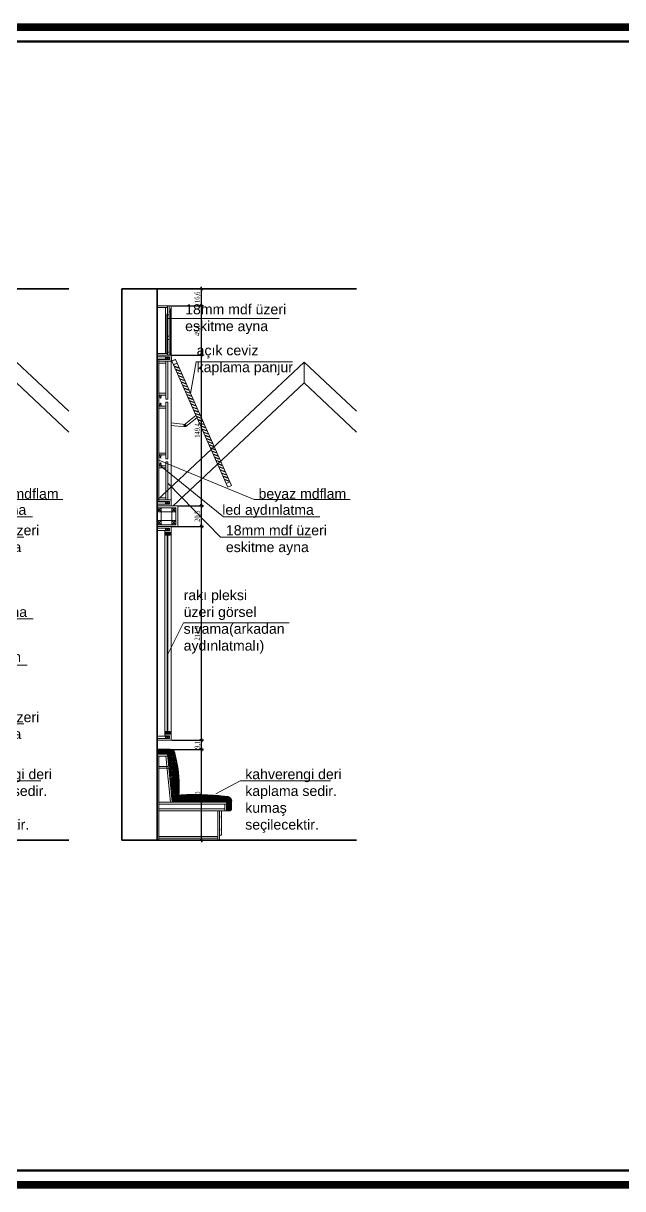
# Model space of a CAD drawing. Header units: millimetres. Extents: x 54215 to 67697, y 23496 to 56611.
# Drawn here: x 57279 to 57873, y 32900 to 34056 of the extents above; entities that cross this region are included whole.
import ezdxf

# ---------------------------------------------------------------- set-up
doc = ezdxf.new("R2010")
doc.units = ezdxf.units.MM
doc.linetypes.add('DASHED', pattern=[19.05, 12.7, -6.35])
doc.layers.add('0 rölöve', color=7, linetype='Continuous', true_color=0xf1380e)
for name, color, linetype, lineweight in [('b_görünüş', 44, 'Continuous', 25), ('no3_ahsap gorunus arka ince', 53, 'Continuous', 15), ('no3_ahsap gorunus arka kalın', 43, 'Continuous', 15), ('no3_ahsap gorunus on ince', 32, 'Continuous', 13), ('no3_cam gorunus on', 142, 'Continuous', 15), ('no3_cam kesit arka', 141, 'Continuous', 18), ('no3_duvar kaplama', 8, 'Continuous', 0), ('no3_duvar mevcut', 4, 'Continuous', 35), ('no3_döşeme kaplama', 8, 'Continuous', 0), ('no3_döşeme kaplama trimli', 8, 'Continuous', 0), ('no3_kutu profil gorunus', 8, 'Continuous', 0), ('no3_kutuprofil kesit', 74, 'Continuous', 18), ('no3_lejand', 255, 'Continuous', 13), ('no3_mobilya aydınlatma', 50, 'Continuous', 13), ('no3_yazı duvar', 152, 'Continuous', 0)]:
    doc.layers.add(name, color=color, linetype=linetype, lineweight=lineweight)
doc.layers.add('no3_ahsap kesit on', color=7, linetype='Continuous', lineweight=20, true_color=0xfca103)
doc.styles.get("Standard").update_dxf_attribs({"font": 'arial.ttf'})
doc.styles.add('Ölçü50', font='georgia.ttf', dxfattribs={"width": 0.7})
doc.dimstyles.new('olcu10', dxfattribs={"dimtxt": 11, "dimasz": 2, "dimexe": 1.25, "dimexo": 0.625, "dimgap": 0.5, "dimtad": 1, "dimdec": 1, "dimzin": 9, "dimtxsty": 'Ölçü50', "dimblk": 'CENTIK', "dimcen": 2, "dimclrd": 250, "dimclre": 250, "dimclrt": 44, "dimazin": 2, "dimtfac": 1, "dimtdec": 1, "dimtix": 1, "dimtmove": 0, "dimatfit": 3, "dimldrblk": 'CENTIK', "dimfxl": 1, "dimlwd": -1, "dimarcsym": 0})

# ---------------------------------------------------------------- blocks, each defined once
blk = doc.blocks.new('sedirkesit')
at = {"layer": 'no3_döşeme kaplama'}
h = blk.add_hatch(dxfattribs=at)
h.set_pattern_fill('GOST_GROUND', color=256, scale=0.1, angle=-45)
h.set_pattern_definition([(360, (-391.1663, 3306.352), (1, -1), [2]), (360, (-390.9541, 3306.1398), (1, -1), [2]), (360, (-390.742, 3305.9277), (1, -1), [2])])
edge = h.paths.add_edge_path()
edge.add_arc((2746.1, 4584.7), 2, 270, 360)
edge.add_line((2748.1, 4584.7), (2748.1, 4592.2))
edge.add_arc((2743.2, 4591.9), 5, 3.0283, 72.8571)
edge.add_arc((2711.1, 4327.2), 271.6, 82.9031, 94.7162)
edge.add_line((2688.7, 4597.9), (2689.2, 4591.2))
edge.add_line((2689.2, 4591.2), (2696.7, 4591.2))
edge.add_line((2696.7, 4591.2), (2743.1, 4591.2))
edge.add_line((2743.1, 4591.2), (2743.1, 4582.7))
edge.add_line((2743.1, 4582.7), (2746.1, 4582.7))
at = {"layer": 'no3_döşeme kaplama trimli'}
h = blk.add_hatch(dxfattribs=at)
h.set_pattern_fill('GOST_GROUND', color=256, scale=0.2)
h.set_pattern_definition([(45, (3988.3898, 1510.6872), (2.8284271, -2e-16), [4]), (45, (3988.9898, 1510.6872), (2.8284271, -2e-16), [4]), (45, (3989.5898, 1510.6872), (2.8284271, -2e-16), [4])])
edge = h.paths.add_edge_path()
edge.add_arc((2687, 4638.5), 5, 20.1712, 90)
edge.add_line((2687, 4643.5), (2674.2, 4643.5))
edge.add_line((2674.2, 4643.5), (2674.2, 4638.8))
edge.add_line((2674.2, 4638.8), (2684.5, 4638.8))
edge.add_line((2684.5, 4638.8), (2688.7, 4598.5))
edge.add_line((2688.7, 4598.5), (2696, 4598.5))
edge.add_arc((2560.8, 4605.7), 135.4, 356.9822, 374.8039)
at = {"layer": 'b_görünüş'}
blk.add_line((2687, 4643.5, 0), (2674.2, 4643.5, 0), dxfattribs=at)
for centre, radius, start, end in [((2687, 4638.5, 0), 5, 20.1712, 90), ((2566.2, 4606.7, 0), 129.9, 357.5869, 14.9911), ((2692.6, 4601.6, 0), 3.45, 283.571, 353.8442)]:
    blk.add_arc(centre, radius, start, end, dxfattribs=at)
at = {"layer": 'no3_ahsap gorunus on ince'}
for p, q in [((2748.1, 4584.7, 0), (2748.1, 4592.2, 0)), ((2676, 4582.7, 0), (2746.1, 4582.7, 0)), ((2734.3, 4582.7, 0), (2734.3, 4553.5, 0)), ((2736.1, 4582.7, 0), (2736.1, 4553.5, 0)), ((2737.9, 4577.7, 0), (2737.6, 4577.4, 0)), ((2737.6, 4577.4, 0), (2737.6, 4576.4, 0)), ((2737.6, 4576.4, 0), (2737.9, 4576, 0)), ((2737.6, 4564.9, 0), (2737.9, 4565.3, 0)), ((2737.6, 4563.9, 0), (2737.6, 4564.9, 0)), ((2737.9, 4563.5, 0), (2737.6, 4563.9, 0))]:
    blk.add_line(p, q, dxfattribs=at)
at = {"layer": 'no3_ahsap gorunus on ince', "elevation": 0}
for points in [[(2737.9, 4563.5), (2737.9, 4558.5), (2736.1, 4558.5), (2736.1, 4582.7), (2737.9, 4582.7), (2737.9, 4577.7)], [(2737.9, 4576), (2737.9, 4565.3)]]:
    blk.add_lwpolyline(points, dxfattribs=at)
at = {"layer": 'no3_ahsap gorunus on ince'}
for centre, radius, start, end in [((2710.4, 4295.5, 0), 303.2, 83.5198, 94.0994), ((2743.2, 4591.9, 0), 5, 3.0283, 72.8571), ((2746.1, 4584.7, 0), 2, 270, 0)]:
    blk.add_arc(centre, radius, start, end, dxfattribs=at)
at = {"layer": 'no3_ahsap kesit on'}
for p, q in [((2674.2, 4638.8, 0), (2674.2, 4643.5, 0)), ((2684.5, 4638.8, 0), (2674.2, 4638.8, 0)), ((2674.2, 4638.8, 0), (2674.2, 4553.5, 0)), ((2684.6, 4637, 0), (2674.2, 4637, 0)), ((2676, 4637, 0), (2676, 4553.5, 0)), ((2687.4, 4591.2, 0), (2682.8, 4637, 0)), ((2689.2, 4591.2, 0), (2684.5, 4638.8, 0)), ((2684.8, 4626.6, 0), (2676, 4626.6, 0)), ((2685, 4624.8, 0), (2676, 4624.8, 0)), ((2743.1, 4591.2, 0), (2676, 4591.2, 0)), ((2743.1, 4589.4, 0), (2676, 4589.4, 0)), ((2688.7, 4591.4, 0), (2688.5, 4591.4, 0)), ((2741.3, 4582.7, 0), (2741.3, 4589.4, 0)), ((2743.1, 4582.7, 0), (2743.1, 4591.2, 0)), ((2741.3, 4584.5, 0), (2676, 4584.5, 0)), ((2734.3, 4557.3, 0), (2676, 4557.3, 0)), ((2734.3, 4555.5, 0), (2676, 4555.5, 0))]:
    blk.add_line(p, q, dxfattribs=at)
at = {"layer": 'no3_duvar kaplama', "linetype": 'DASHED'}
blk.add_line((2748.1, 4584.7, 0), (2748.1, 4592.2, 0), dxfattribs=at)
at = {"layer": 'no3_duvar kaplama'}
for p, q in [((2737.9, 4577.7, 0), (2737.9, 4576, 0)), ((2737.9, 4565.3, 0), (2737.9, 4563.5, 0))]:
    blk.add_line(p, q, dxfattribs=at)
at = {"layer": 'no3_duvar kaplama', "linetype": 'DASHED'}
for centre, radius, start, end in [((2710.4, 4295.5, 0), 303.2, 83.5198, 94.0994), ((2743.2, 4591.9, 0), 5, 3.0283, 72.8571), ((2746.1, 4584.7, 0), 2, 270, 0)]:
    blk.add_arc(centre, radius, start, end, dxfattribs=at)
at = {"layer": 'no3_kutuprofil kesit'}
blk.add_line((2696.1, 4591.4, 0), (2696.3, 4591.4, 0), dxfattribs=at)
blk = doc.blocks.new('panjuruzunlamasına')
at = {"layer": 'no3_ahsap gorunus arka kalın'}
for p, q in [((55662.3, 24309.3), (55662.3, 24438)), ((55666.3, 24438), (55666.3, 24309.3))]:
    blk.add_line(p, q, dxfattribs=at)
at = {"layer": 'no3_ahsap kesit on'}
for p, q in [((55665.5, 24438), (55662.9, 24438)), ((55662.9, 24309.3), (55665.5, 24309.3))]:
    blk.add_line(p, q, dxfattribs=at)
for points in [[(55662.3, 24438), (55662.3, 24442), (55666.3, 24442), (55666.3, 24438)], [(55665.5, 24433.2), (55665.8, 24433.5), (55663, 24436.3), (55662.7, 24436)], [(55665.5, 24429.8), (55665.8, 24430.1), (55663, 24432.9), (55662.7, 24432.6)], [(55665.5, 24426.4), (55665.8, 24426.7), (55663, 24429.5), (55662.7, 24429.2)], [(55665.5, 24423), (55665.8, 24423.2), (55663, 24426.1), (55662.7, 24425.8)], [(55665.5, 24419.6), (55665.8, 24419.8), (55663, 24422.7), (55662.7, 24422.4)], [(55665.5, 24416.1), (55665.8, 24416.4), (55663, 24419.3), (55662.7, 24419)], [(55665.5, 24412.7), (55665.8, 24413), (55663, 24415.8), (55662.7, 24415.6)], [(55665.5, 24409.3), (55665.8, 24409.6), (55663, 24412.4), (55662.7, 24412.2)], [(55665.5, 24405.9), (55665.8, 24406.2), (55663, 24409), (55662.7, 24408.7)], [(55665.5, 24402.5), (55665.8, 24402.8), (55663, 24405.6), (55662.7, 24405.3)], [(55665.5, 24399.1), (55665.8, 24399.4), (55663, 24402.2), (55662.7, 24401.9)], [(55665.5, 24395.7), (55665.8, 24396), (55663, 24398.8), (55662.7, 24398.5)], [(55665.5, 24392.3), (55665.8, 24392.5), (55663, 24395.4), (55662.7, 24395.1)], [(55665.5, 24388.9), (55665.8, 24389.1), (55663, 24392), (55662.7, 24391.7)], [(55665.5, 24385.4), (55665.8, 24385.7), (55663, 24388.6), (55662.7, 24388.3)], [(55665.5, 24382), (55665.8, 24382.3), (55663, 24385.1), (55662.7, 24384.9)], [(55665.5, 24378.6), (55665.8, 24378.9), (55663, 24381.7), (55662.7, 24381.4)], [(55665.5, 24375.2), (55665.8, 24375.5), (55663, 24378.3), (55662.7, 24378)], [(55665.5, 24371.8), (55665.8, 24372.1), (55663, 24374.9), (55662.7, 24374.6)], [(55665.5, 24368.4), (55665.8, 24368.7), (55663, 24371.5), (55662.7, 24371.2)], [(55665.5, 24365), (55665.8, 24365.3), (55663, 24368.1), (55662.7, 24367.8)], [(55665.5, 24361.6), (55665.8, 24361.8), (55663, 24364.7), (55662.7, 24364.4)], [(55665.5, 24358.2), (55665.8, 24358.4), (55663, 24361.3), (55662.7, 24361)], [(55665.5, 24354.7), (55665.8, 24355), (55663, 24357.9), (55662.7, 24357.6)], [(55665.5, 24351.3), (55665.8, 24351.6), (55663, 24354.4), (55662.7, 24354.2)], [(55665.5, 24347.9), (55665.8, 24348.2), (55663, 24351), (55662.7, 24350.7)], [(55665.5, 24344.5), (55665.8, 24344.8), (55663, 24347.6), (55662.7, 24347.3)], [(55665.5, 24341.1), (55665.8, 24341.4), (55663, 24344.2), (55662.7, 24343.9)], [(55665.5, 24337.7), (55665.8, 24338), (55663, 24340.8), (55662.7, 24340.5)], [(55665.5, 24334.3), (55665.8, 24334.6), (55663, 24337.4), (55662.7, 24337.1)], [(55665.5, 24330.9), (55665.8, 24331.1), (55663, 24334), (55662.7, 24333.7)], [(55665.5, 24327.5), (55665.8, 24327.7), (55663, 24330.6), (55662.7, 24330.3)], [(55665.5, 24324), (55665.8, 24324.3), (55663, 24327.2), (55662.7, 24326.9)], [(55665.5, 24320.6), (55665.8, 24320.9), (55663, 24323.7), (55662.7, 24323.5)], [(55665.5, 24317.2), (55665.8, 24317.5), (55663, 24320.3), (55662.7, 24320)], [(55665.5, 24313.8), (55665.8, 24314.1), (55663, 24316.9), (55662.7, 24316.6)], [(55665.5, 24310.4), (55665.8, 24310.7), (55663, 24313.5), (55662.7, 24313.2)], [(55662.3, 24305.3), (55662.3, 24309.3), (55666.3, 24309.3), (55666.3, 24305.3)]]:
    blk.add_lwpolyline(points, close=True, dxfattribs=at)
at = {"layer": 'no3_kutuprofil kesit'}
blk.add_line((55662.3, 24442), (55666.3, 24442), dxfattribs=at)
blk = doc.blocks.new('kesit2-devam-yazi')
at = {"layer": 'no3_yazı duvar'}
for points in [[(13447.5, 14128.5), (13558.4, 14128.5)], [(13732.7, 14128.5), (13843.6, 14128.5)], [(13470.4, 14054.1), (13476.2, 14085.4), (13571.8, 14085.4)], [(13755.6, 14054.1), (13761.3, 14085.4), (13856.9, 14085.4)], [(13439.2, 13987.8), (13533.5, 13948.8), (13629.1, 13948.8)], [(13440.8, 13982.2), (13503.4, 13931.8), (13598.9, 13931.8)], [(13724.3, 13987.8), (13818.7, 13948.8), (13914.2, 13948.8)], [(13725.9, 13982.2), (13788.5, 13931.8), (13884.1, 13931.8)], [(13447.9, 13965), (13500.5, 13911.7), (13590.3, 13911.7)], [(13733.1, 13965), (13785.6, 13911.7), (13875.4, 13911.7)], [(13441.5, 13880.9), (13504.1, 13830.5), (13599.7, 13830.5)], [(13439.2, 13836.9), (13498.3, 13784.7), (13593.9, 13784.7)], [(13733.1, 13795.6), (13748.8, 13826.6), (13853.5, 13826.6)], [(13447.9, 13779.8), (13500.5, 13726.4), (13590.3, 13726.4)], [(13493.8, 13657.2), (13517.7, 13669.8), (13607.4, 13669.8)], [(13780.9, 13657.2), (13804.8, 13669.8), (13894.6, 13669.8)]]:
    blk.add_lwpolyline(points, dxfattribs=at)
at = {"layer": 'no3_yazı duvar', "char_height": 10, "attachment_point": 1}
for s, insert, width in [('18mm mdf üzeri eskitme ayna ', (13465.2, 14142.5), 108.023), ('18mm mdf üzeri eskitme ayna ', (13750.4, 14142.5), 108.023), ('açık ceviz kaplama panjur', (13476.7, 14101.8), 108.023), ('açık ceviz kaplama panjur', (13761.8, 14101.8), 108.023), ('beyaz mdflam', (13538, 13959.6), 108.023), ('beyaz mdflam', (13823.2, 13959.6), 108.023), ('led aydınlatma', (13502, 13943.7), 108.023), ('led aydınlatma', (13787.2, 13943.7), 108.023), ('18mm mdf üzeri eskitme ayna', (13505.6, 13923.4), 108.023), ('18mm mdf üzeri eskitme ayna', (13790.8, 13923.4), 108.023), ('rakı pleksi üzeri görsel sıvama(arkadan aydınlatmalı)', (13748.9, 13859.1), 83.385), ('led aydınlatma', (13502.8, 13842.4), 108.023), ('beyaz mdflam', (13500.7, 13797.8), 108.023), ('18mm mdf üzeri eskitme ayna', (13505.6, 13738.1), 108.023), ('kahverengi deri kaplama sedir.\\Pkumaş seçilecektir.', (13522.8, 13681.6), 108.023), ('kahverengi deri kaplama sedir.\\Pkumaş seçilecektir.', (13810, 13681.6), 108.023)]:
    blk.add_mtext(s, dxfattribs=dict(at, insert=insert, width=width))
blk = doc.blocks.new('CENTIK')
for p, q in [((-1, 0), (1, 0)), ((-0.57, -0.57), (0.57, 0.57)), ((0, 1), (0, -1))]:
    blk.add_line(p, q)
blk = doc.blocks.new('*D371')
at = {"color": 250, "lineweight": -2, "transparency": 16777216}
for p, q in [((57412.3, 33336), (57456.9, 33336)), ((57414.1, 33246), (57456.9, 33246))]:
    blk.add_line(p, q, dxfattribs=at)
at = {"color": 250, "transparency": 16777216}
blk.add_line((57455.6, 33248), (57455.6, 33334), dxfattribs=at)
at = {"layer": 'Defpoints', "color": 0, "transparency": 16777216}
for p in [(57411.6, 33336), (57455.6, 33336), (57413.4, 33246)]:
    blk.add_point(p, dxfattribs=at)
at = {"color": 250, "transparency": 16777216, "xscale": 2, "yscale": 2, "zscale": 2}
for p, rotation in [((57455.6, 33336), 90), ((57455.6, 33246), 270)]:
    blk.add_blockref('CENTIK', p, dxfattribs=dict(at, rotation=rotation))
at = {"color": 44, "transparency": 16777216, "insert": (57452, 33291), "char_height": 5, "attachment_point": 5, "rotation": 90, "style": 'Ölçü50'}
blk.add_mtext('90', dxfattribs=at)
blk = doc.blocks.new('*D372')
at = {"color": 250, "lineweight": -2, "transparency": 16777216}
for p, q in [((57412.3, 33336), (57456.9, 33336)), ((57426.3, 33345.1), (57456.9, 33345.1))]:
    blk.add_line(p, q, dxfattribs=at)
at = {"color": 250, "transparency": 16777216}
blk.add_line((57455.6, 33338), (57455.6, 33343.1), dxfattribs=at)
at = {"layer": 'Defpoints', "color": 0, "transparency": 16777216}
for p in [(57411.6, 33336), (57425.6, 33345.1), (57455.6, 33345.1)]:
    blk.add_point(p, dxfattribs=at)
at = {"color": 250, "transparency": 16777216, "xscale": 2, "yscale": 2, "zscale": 2}
for p, rotation in [((57455.6, 33345.1), 90), ((57455.6, 33336), 270)]:
    blk.add_blockref('CENTIK', p, dxfattribs=dict(at, rotation=rotation))
at = {"color": 44, "transparency": 16777216, "insert": (57452, 33340.5), "char_height": 5, "attachment_point": 5, "rotation": 90, "style": 'Ölçü50'}
blk.add_mtext('9,1', dxfattribs=at)
blk = doc.blocks.new('*D373')
at = {"color": 250, "lineweight": -2, "transparency": 16777216}
for p, q in [((57426.3, 33557), (57456.9, 33557)), ((57426.3, 33345.1), (57456.9, 33345.1))]:
    blk.add_line(p, q, dxfattribs=at)
at = {"color": 250, "transparency": 16777216}
blk.add_line((57455.6, 33347.1), (57455.6, 33555), dxfattribs=at)
at = {"layer": 'Defpoints', "color": 0, "transparency": 16777216}
for p in [(57425.6, 33557), (57455.6, 33557), (57425.6, 33345.1)]:
    blk.add_point(p, dxfattribs=at)
at = {"color": 250, "transparency": 16777216, "xscale": 2, "yscale": 2, "zscale": 2}
for p, rotation in [((57455.6, 33557), 90), ((57455.6, 33345.1), 270)]:
    blk.add_blockref('CENTIK', p, dxfattribs=dict(at, rotation=rotation))
at = {"color": 44, "transparency": 16777216, "insert": (57452, 33451.1), "char_height": 5, "attachment_point": 5, "rotation": 90, "style": 'Ölçü50'}
blk.add_mtext('211,9', dxfattribs=at)
blk = doc.blocks.new('*D374')
at = {"color": 250, "lineweight": -2, "transparency": 16777216}
for p, q in [((57432.7, 33577.5), (57456.9, 33577.5)), ((57426.3, 33557), (57456.9, 33557))]:
    blk.add_line(p, q, dxfattribs=at)
at = {"color": 250, "transparency": 16777216}
blk.add_line((57455.6, 33559), (57455.6, 33575.5), dxfattribs=at)
at = {"layer": 'Defpoints', "color": 0, "transparency": 16777216}
for p in [(57432.1, 33577.5), (57455.6, 33577.5), (57425.6, 33557)]:
    blk.add_point(p, dxfattribs=at)
at = {"color": 250, "transparency": 16777216, "xscale": 2, "yscale": 2, "zscale": 2}
for p, rotation in [((57455.6, 33577.5), 90), ((57455.6, 33557), 270)]:
    blk.add_blockref('CENTIK', p, dxfattribs=dict(at, rotation=rotation))
at = {"color": 44, "transparency": 16777216, "insert": (57452, 33567.2), "char_height": 5, "attachment_point": 5, "rotation": 90, "style": 'Ölçü50'}
blk.add_mtext('20,5', dxfattribs=at)
blk = doc.blocks.new('*D375')
at = {"color": 250, "lineweight": -2, "transparency": 16777216}
for p, q in [((57426.3, 33726.9), (57456.9, 33726.9)), ((57432.7, 33577.5), (57456.9, 33577.5))]:
    blk.add_line(p, q, dxfattribs=at)
at = {"color": 250, "transparency": 16777216}
blk.add_line((57455.6, 33579.5), (57455.6, 33724.9), dxfattribs=at)
at = {"layer": 'Defpoints', "color": 0, "transparency": 16777216}
for p in [(57425.6, 33726.9), (57455.6, 33726.9), (57432.1, 33577.5)]:
    blk.add_point(p, dxfattribs=at)
at = {"color": 250, "transparency": 16777216, "xscale": 2, "yscale": 2, "zscale": 2}
for p, rotation in [((57455.6, 33726.9), 90), ((57455.6, 33577.5), 270)]:
    blk.add_blockref('CENTIK', p, dxfattribs=dict(at, rotation=rotation))
at = {"color": 44, "transparency": 16777216, "insert": (57452, 33652.2), "char_height": 5, "attachment_point": 5, "rotation": 90, "style": 'Ölçü50'}
blk.add_mtext('149,4', dxfattribs=at)
blk = doc.blocks.new('*D376')
at = {"color": 250, "lineweight": -2, "transparency": 16777216}
for p, q in [((57426.3, 33775.9), (57456.9, 33775.9)), ((57426.3, 33726.9), (57456.9, 33726.9))]:
    blk.add_line(p, q, dxfattribs=at)
at = {"color": 250, "transparency": 16777216}
blk.add_line((57455.6, 33728.9), (57455.6, 33773.9), dxfattribs=at)
at = {"layer": 'Defpoints', "color": 0, "transparency": 16777216}
for p in [(57425.6, 33775.9), (57455.6, 33775.9), (57425.6, 33726.9)]:
    blk.add_point(p, dxfattribs=at)
at = {"color": 250, "transparency": 16777216, "xscale": 2, "yscale": 2, "zscale": 2}
for p, rotation in [((57455.6, 33775.9), 90), ((57455.6, 33726.9), 270)]:
    blk.add_blockref('CENTIK', p, dxfattribs=dict(at, rotation=rotation))
at = {"color": 44, "transparency": 16777216, "insert": (57452, 33751.4), "char_height": 5, "attachment_point": 5, "rotation": 90, "style": 'Ölçü50'}
blk.add_mtext('49,1', dxfattribs=at)
blk = doc.blocks.new('*D377')
at = {"color": 250, "lineweight": -2, "transparency": 16777216}
for p, q in [((57412.3, 33792.5), (57456.9, 33792.5)), ((57426.3, 33775.9), (57456.9, 33775.9))]:
    blk.add_line(p, q, dxfattribs=at)
at = {"color": 250, "transparency": 16777216}
blk.add_line((57455.6, 33777.9), (57455.6, 33790.5), dxfattribs=at)
at = {"layer": 'Defpoints', "color": 0, "transparency": 16777216}
for p in [(57411.6, 33792.5), (57455.6, 33792.5), (57425.6, 33775.9)]:
    blk.add_point(p, dxfattribs=at)
at = {"color": 250, "transparency": 16777216, "xscale": 2, "yscale": 2, "zscale": 2}
for p, rotation in [((57455.6, 33792.5), 90), ((57455.6, 33775.9), 270)]:
    blk.add_blockref('CENTIK', p, dxfattribs=dict(at, rotation=rotation))
at = {"color": 44, "transparency": 16777216, "insert": (57452, 33784.2), "char_height": 5, "attachment_point": 5, "rotation": 90, "style": 'Ölçü50'}
blk.add_mtext('16,6', dxfattribs=at)

msp = doc.modelspace()

# ---------------------------------------------------------------- linework, layer by layer
for p, q in [((57421.445, 33728.164), (57421.445, 33728.664)), ((57421.845, 33728.164), (57421.445, 33728.164))]:
    msp.add_line(p, q)
at = {"color": 252, "const_width": 2.031}
msp.add_lwpolyline([(58449.655, 33532.907, -0.41421356), (58440.109, 33523.362), (58079.769, 33523.362, 0.41421356), (58055.905, 33499.498), (58055.905, 33267.547, 0.41421356), (58079.769, 33243.683), (58440.109, 33243.683, -0.41421356), (58449.655, 33234.138), (58449.655, 32918.493), (55910.864, 32918.493), (55910.864, 34037.857), (58449.655, 34037.857), (58449.655, 33532.907)], format="xyb", dxfattribs=at)
at = {"layer": 'no3_ahsap gorunus arka ince'}
for p, q in [((57425.645, 33720.864), (57425.645, 33583.457)), ((57419.145, 33353.611), (57419.145, 33548.493)), ((57425.645, 33550.993), (57425.645, 33351.111))]:
    msp.add_line(p, q, dxfattribs=at)
at = {"layer": 'no3_ahsap gorunus on ince'}
for p, q in [((57272.281, 33719.846), (57324.142, 33671.215)), ((57557.445, 33719.846), (57411.645, 33583.129)), ((57557.445, 33719.846), (57609.306, 33671.215)), ((57557.445, 33699.283), (57557.445, 33719.846)), ((57272.281, 33699.283), (57324.142, 33650.652)), ((57557.445, 33699.283), (57427.525, 33577.457)), ((57557.445, 33699.283), (57609.306, 33650.652))]:
    msp.add_line(p, q, dxfattribs=at)
at = {"layer": 'no3_ahsap kesit on'}
for p, q in [((57411.645, 33775.93), (57411.645, 33774.13)), ((57421.845, 33775.93), (57421.845, 33768.73)), ((57425.645, 33775.93), (57423.645, 33775.93)), ((57423.645, 33775.93), (57423.645, 33772.93)), ((57425.645, 33772.93), (57425.645, 33775.93)), ((57411.645, 33774.13), (57421.845, 33774.13)), ((57420.045, 33774.13), (57420.045, 33728.664)), ((57420.045, 33766.93), (57420.045, 33728.664)), ((57421.445, 33766.93), (57421.445, 33767.43)), ((57421.445, 33767.43), (57421.845, 33767.43)), ((57421.845, 33768.73), (57421.845, 33766.93)), ((57421.845, 33767.43), (57421.845, 33766.93)), ((57421.845, 33766.93), (57423.645, 33766.93)), ((57424.845, 33769.93), (57423.645, 33769.93)), ((57424.845, 33772.93), (57425.645, 33772.93)), ((57425.645, 33772.93), (57424.845, 33772.93)), ((57424.845, 33772.93), (57424.845, 33769.93)), ((57421.845, 33728.664), (57421.845, 33728.164)), ((57411.645, 33726.864), (57411.645, 33725.064)), ((57411.645, 33581.657), (57411.645, 33722.664)), ((57413.445, 33722.664), (57411.645, 33722.664)), ((57413.445, 33722.664), (57413.445, 33720.864)), ((57413.445, 33581.657), (57413.445, 33722.664)), ((57420.345, 33720.864), (57413.445, 33720.864)), ((57420.345, 33719.064), (57413.445, 33719.064)), ((57420.345, 33689.088), (57413.445, 33689.088)), ((57420.345, 33687.288), (57413.445, 33687.288)), ((57420.345, 33676.288), (57413.445, 33676.288)), ((57420.345, 33674.488), (57413.445, 33674.488)), ((57420.345, 33629.833), (57413.445, 33629.833)), ((57420.345, 33628.033), (57413.445, 33628.033)), ((57420.345, 33617.033), (57413.445, 33617.033)), ((57420.345, 33615.233), (57413.445, 33615.233)), ((57413.445, 33581.657), (57411.645, 33581.657)), ((57411.645, 33577.457), (57411.645, 33579.257)), ((57420.345, 33585.257), (57413.445, 33585.257)), ((57413.445, 33581.657), (57413.445, 33583.457)), ((57420.345, 33583.457), (57413.445, 33583.457)), ((57411.645, 33556.993), (57411.645, 33555.193)), ((57419.145, 33552.793), (57419.145, 33550.993)), ((57421.645, 33548.493), (57419.145, 33550.993)), ((57421.645, 33550.993), (57419.145, 33548.493)), ((57424.645, 33548.493), (57422.145, 33550.993)), ((57424.645, 33550.993), (57422.145, 33548.493)), ((57411.645, 33345.111), (57411.645, 33346.911)), ((57421.645, 33353.611), (57419.145, 33351.111)), ((57421.645, 33351.111), (57419.145, 33353.611)), ((57419.145, 33349.311), (57419.145, 33351.111)), ((57424.645, 33353.611), (57422.145, 33351.111)), ((57424.645, 33351.111), (57422.145, 33353.611))]:
    msp.add_line(p, q, dxfattribs=at)
for points in [[(57411.645, 33775.93), (57423.645, 33775.93), (57423.645, 33766.93), (57421.845, 33766.93)], [(57421.845, 33728.664), (57421.845, 33726.864), (57411.645, 33726.864), (57411.645, 33728.664), (57421.445, 33728.664)], [(57411.645, 33726.864), (57425.645, 33726.864), (57425.645, 33720.864), (57413.445, 33720.864)], [(57411.645, 33725.064), (57423.845, 33725.064), (57423.845, 33722.664), (57413.445, 33722.664)], [(57411.645, 33577.457), (57425.645, 33577.457), (57425.645, 33583.457), (57413.445, 33583.457)], [(57411.645, 33579.257), (57423.845, 33579.257), (57423.845, 33581.657), (57413.445, 33581.657)], [(57411.645, 33556.993), (57425.645, 33556.993), (57425.645, 33550.993), (57419.145, 33550.993)], [(57411.645, 33555.193), (57423.845, 33555.193), (57423.845, 33552.793), (57419.145, 33552.793)], [(57411.645, 33345.111), (57425.645, 33345.111), (57425.645, 33351.111), (57419.145, 33351.111)], [(57411.645, 33346.911), (57423.845, 33346.911), (57423.845, 33349.311), (57419.145, 33349.311)]]:
    msp.add_lwpolyline(points, dxfattribs=at)
for points in [[(57421.845, 33745.563), (57423.577, 33745.563), (57423.577, 33742.563), (57421.845, 33742.563)], [(57421.845, 33729.864), (57423.577, 33729.864), (57423.577, 33726.864), (57421.845, 33726.864)], [(57420.345, 33720.864), (57420.345, 33683.288), (57422.145, 33683.288), (57422.145, 33720.864)], [(57420.345, 33680.288), (57420.345, 33624.033), (57422.145, 33624.033), (57422.145, 33680.288)], [(57420.345, 33621.033), (57420.345, 33583.457), (57422.145, 33583.457), (57422.145, 33621.033)], [(57411.645, 33556.993), (57432.109, 33556.993), (57432.109, 33577.457), (57411.645, 33577.457)], [(57411.645, 33558.793), (57430.309, 33558.793), (57430.309, 33575.657), (57411.645, 33575.657)], [(57421.645, 33550.993), (57421.645, 33548.493), (57419.145, 33548.493), (57419.145, 33550.993)], [(57424.645, 33550.993), (57424.645, 33548.493), (57422.145, 33548.493), (57422.145, 33550.993)], [(57421.645, 33351.111), (57421.645, 33353.611), (57419.145, 33353.611), (57419.145, 33351.111)], [(57424.645, 33351.111), (57424.645, 33353.611), (57422.145, 33353.611), (57422.145, 33351.111)]]:
    msp.add_lwpolyline(points, close=True, dxfattribs=at)
at = {"layer": 'no3_cam gorunus on'}
for p, q in [((57421.445, 33766.93), (57421.445, 33728.164)), ((57421.845, 33766.93), (57421.845, 33726.864))]:
    msp.add_line(p, q, dxfattribs=at)
at = {"layer": 'no3_cam kesit arka'}
for p, q in [((57421.645, 33550.993), (57421.645, 33351.111)), ((57422.145, 33550.993), (57422.145, 33351.111))]:
    msp.add_line(p, q, dxfattribs=at)
at = {"layer": 'no3_duvar kaplama'}
for p, q in [((57423.645, 33766.93), (57423.645, 33726.864)), ((57424.845, 33769.93), (57424.845, 33726.864)), ((57425.645, 33772.93), (57425.645, 33726.864))]:
    msp.add_line(p, q, dxfattribs=at)
at = {"layer": 'no3_duvar mevcut'}
for p, q in [((57324.142, 33792.488), (57091.481, 33792.488)), ((57609.306, 33792.488), (57376.645, 33792.488)), ((57376.645, 33792.488), (57376.645, 33245.988)), ((57411.645, 33792.488), (57411.645, 33245.988)), ((57411.645, 33792.488), (57411.645, 33245.988)), ((57091.481, 33245.988), (57324.142, 33245.988)), ((57376.645, 33245.988), (57609.306, 33245.988))]:
    msp.add_line(p, q, dxfattribs=at)
at = {"layer": 'no3_kutu profil gorunus'}
for p, q in [((57419.845, 33722.864), (57411.645, 33722.864)), ((57439.422, 33658.21), (57425.645, 33659.666)), ((57449.967, 33667.187), (57438.505, 33657.94)), ((57451.019, 33664.823), (57440.075, 33655.994)), ((57439.159, 33655.724), (57425.645, 33657.152)), ((57439.194, 33657.329), (57439.387, 33656.604)), ((57439.291, 33656.592), (57439.289, 33657.342)), ((57419.845, 33581.457), (57411.645, 33581.457)), ((57419.845, 33552.993), (57411.645, 33552.993)), ((57419.845, 33349.111), (57411.645, 33349.111))]:
    msp.add_line(p, q, dxfattribs=at)
msp.add_lwpolyline([(57415.645, 33571.657), (57426.309, 33571.657), (57426.309, 33562.793), (57415.645, 33562.793)], close=True, dxfattribs=at)
for radius in [1.25, 1.25, 0.375, 0.375]:
    msp.add_circle((57439.29, 33656.967), radius, dxfattribs=at)
at = {"layer": 'no3_kutuprofil kesit'}
for p, q in [((57423.845, 33724.864), (57419.845, 33722.864)), ((57423.845, 33722.864), (57419.845, 33724.864)), ((57425.645, 33725.138), (57425.652, 33721.138)), ((57425.645, 33725.138), (57425.845, 33725.138)), ((57425.845, 33725.138), (57425.845, 33721.419)), ((57429.728, 33722.491), (57426.074, 33720.864)), ((57429.647, 33722.674), (57426.251, 33721.162)), ((57429.728, 33722.491), (57429.647, 33722.674)), ((57423.845, 33579.457), (57419.845, 33581.457)), ((57423.845, 33581.457), (57419.845, 33579.457)), ((57415.645, 33575.657), (57411.645, 33571.657)), ((57415.645, 33571.657), (57411.645, 33575.657)), ((57430.309, 33575.657), (57426.309, 33571.657)), ((57430.309, 33571.657), (57426.309, 33575.657)), ((57415.645, 33562.793), (57411.645, 33558.793)), ((57415.645, 33558.793), (57411.645, 33562.793)), ((57423.845, 33554.993), (57419.845, 33552.993)), ((57423.845, 33552.993), (57419.845, 33554.993)), ((57430.309, 33562.793), (57426.309, 33558.793)), ((57430.309, 33558.793), (57426.309, 33562.793)), ((57423.845, 33347.111), (57419.845, 33349.111)), ((57423.845, 33349.111), (57419.845, 33347.111))]:
    msp.add_line(p, q, dxfattribs=at)
for points in [[(57423.845, 33724.864), (57423.845, 33722.864), (57419.845, 33722.864), (57419.845, 33724.864)], [(57423.845, 33579.457), (57423.845, 33581.457), (57419.845, 33581.457), (57419.845, 33579.457)], [(57411.645, 33571.657), (57415.645, 33571.657), (57415.645, 33575.657), (57411.645, 33575.657)], [(57426.309, 33571.657), (57430.309, 33571.657), (57430.309, 33575.657), (57426.309, 33575.657)], [(57411.645, 33558.793), (57415.645, 33558.793), (57415.645, 33562.793), (57411.645, 33562.793)], [(57423.845, 33554.993), (57423.845, 33552.993), (57419.845, 33552.993), (57419.845, 33554.993)], [(57426.309, 33558.793), (57430.309, 33558.793), (57430.309, 33562.793), (57426.309, 33562.793)], [(57423.845, 33347.111), (57423.845, 33349.111), (57419.845, 33349.111), (57419.845, 33347.111)]]:
    msp.add_lwpolyline(points, close=True, dxfattribs=at)
msp.add_circle((57425.952, 33721.138), 0.3, dxfattribs=at)
at = {"layer": 'no3_lejand', "color": 1, "const_width": 7.466}
msp.add_lwpolyline([(58463.973, 32904.175), (55896.546, 32904.175), (55896.546, 34052.175), (58463.973, 34052.175), (58463.973, 33532.907, -0.41421356), (58440.109, 33509.044), (58079.769, 33509.044, 0.41421356), (58070.223, 33499.498), (58070.223, 33267.547, 0.41421356), (58079.769, 33258.002), (58440.109, 33258.002, -0.41421356), (58463.973, 33234.138), (58463.973, 32904.175)], format="xyb", dxfattribs=at)
at = {"layer": 'no3_mobilya aydınlatma'}
for p, q in [((57414.855, 33685.329), (57414.385, 33684.197)), ((57415.147, 33685.329), (57415.63, 33684.163)), ((57414.855, 33678.24), (57414.385, 33679.372)), ((57415.147, 33678.24), (57415.63, 33679.406)), ((57414.855, 33626.074), (57414.385, 33624.942)), ((57415.147, 33626.074), (57415.63, 33624.908)), ((57414.855, 33618.986), (57414.385, 33620.118)), ((57415.147, 33618.986), (57415.63, 33620.152))]:
    msp.add_line(p, q, dxfattribs=at)
for centre in [(57415.022, 33686.437), (57415.022, 33677.132), (57415.022, 33627.183), (57415.022, 33617.877)]:
    msp.add_circle(centre, 0.773, dxfattribs=at)

# ---------------------------------------------------------------- block references
msp.add_blockref('kesit2-devam-yazi', (43689.048, 19634.885))
at = {"rotation": 23.99478124761078}
msp.add_blockref('panjuruzunlamasına', (16513.436, -11244.182), dxfattribs=at)
at = {"layer": '0 rölöve'}
msp.add_blockref('sedirkesit', (54737.471, 28692.439, -0.002), dxfattribs=at)

# ---------------------------------------------------------------- dimensions: what is measured, and where the dimension line sits
for base, p1, p2, picture, middle in [((57455.642, 33792.488), (57425.645, 33775.93), (57411.645, 33792.488), '*D377', (57452.003, 33784.209)), ((57455.642, 33775.93), (57425.645, 33726.864), (57425.645, 33775.93), '*D376', (57452, 33751.397)), ((57455.642, 33726.864), (57432.109, 33577.457), (57425.645, 33726.864), '*D375', (57452, 33652.161)), ((57455.642, 33577.457), (57425.645, 33556.993), (57432.109, 33577.457), '*D374', (57452.008, 33567.225)), ((57455.642, 33556.993), (57425.645, 33345.111), (57425.645, 33556.993), '*D373', (57452, 33451.052)), ((57455.642, 33345.111), (57411.645, 33335.988), (57425.645, 33345.111), '*D372', (57452, 33340.55)), ((57455.642, 33335.988), (57413.445, 33245.988), (57411.645, 33335.988), '*D371', (57452, 33290.988))]:
    dim = msp.add_linear_dim(base=base, p1=p1, p2=p2, angle=90, dimstyle='olcu10', override={"dimtxt": 5})
    dim.commit()
    dim.dimension.update_dxf_attribs({"geometry": picture, "text_midpoint": middle})

doc.saveas('drawing.dxf')
